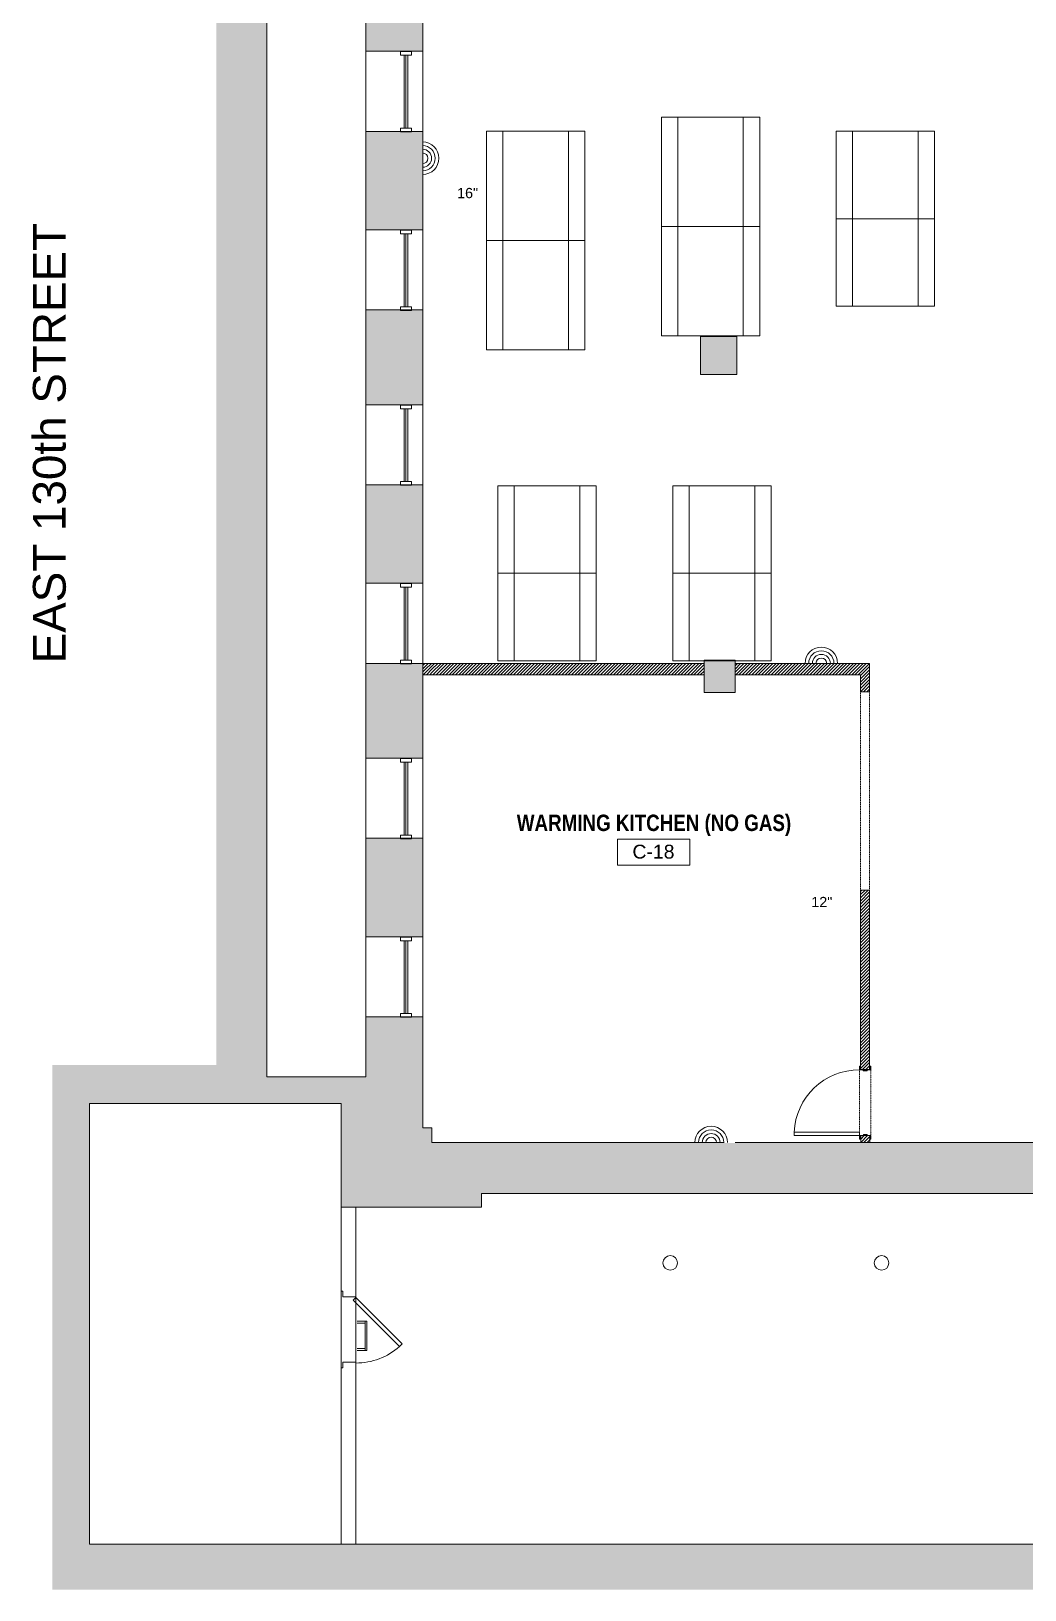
# Model space of a CAD drawing. Header units: inches. Extents: x 891 to 14187, y -1169 to 3232.
# Drawn here: x 891 to 1437, y 1393 to 2248 of the extents above; entities that cross this region are included whole.
import ezdxf

# ---------------------------------------------------------------- set-up
doc = ezdxf.new("R2010")
doc.units = ezdxf.units.IN
doc.header["$MEASUREMENT"] = 0
doc.linetypes.add('IMPORT-IMPORT-HIDDEN2', pattern=[0.1875, 0.125, -0.0625])
for name, color, linetype, lineweight in [('A-ANNO-RM TAG', 7, 'Continuous', 9), ('A-DOOR', 7, 'Continuous', 9), ('A-DOOR-EXG', 7, 'Continuous', 9), ('A-DOOR-HEAD', 7, 'IMPORT-IMPORT-HIDDEN2', 9), ('A-FURN CAFE', 7, 'Continuous', 9), ('A-Hatch', 7, 'Continuous', 9), ('A-HATCH-1HR', 7, 'Continuous', 9), ('A-STAIR-EX_G', 7, 'Continuous', 9), ('A-WALL-INT NEW', 7, 'Continuous', 9), ('A-WALL-PRHT', 7, 'Continuous', 9), ('EX-EXT-CORE', 7, 'Continuous', 9), ('EX-Windows', 7, 'Continuous', 9), ('G-ANNO-TEXT', 7, 'Continuous', 9), ('SPEAKER', 10, 'Continuous', 20)]:
    doc.layers.add(name, color=color, linetype=linetype, lineweight=lineweight)
doc.styles.add('Arial', font='arial.ttf', dxfattribs={"height": 7.623})
doc.styles.add('Arial Narrow_B', font='ARIALNB.TTF', dxfattribs={"height": 9})
doc.styles.add('Arial_3', font='arial.ttf', dxfattribs={"height": 18})
doc.styles.add('Arial_6', font='arial.ttf', dxfattribs={"height": 5.625})

msp = doc.modelspace()

# ---------------------------------------------------------------- hatches: boundary and pattern name
at = {"layer": 'A-Hatch'}
h = msp.add_hatch(color=9, dxfattribs=at)
h.paths.add_polyline_path([(902.98, 1392.82), (1989.97, 1392.82), (1989.97, 1512.82), (1996.97, 1512.82), (1996.97, 1539.9), (1996, 1539.9), (1996, 1644.32), (2009.46, 1644.32), (2009.46, 1668.07), (2006.46, 1668.07), (1997.97, 1676.55), (1997.97, 1680.58), (1997.87, 1680.58), (1997.87, 1684.89), (1989.97, 1684.89), (1989.97, 1680.82), (1952.41, 1680.82), (1952.41, 1656.82), (1958.41, 1656.82), (1958.41, 1633.82), (1984.41, 1633.82), (1982.41, 1561.82), (1952.41, 1561.82), (1952.41, 1496.82), (1960.41, 1496.82), (1960.41, 1426.82), (1759.1, 1426.82), (1758.63, 1426.43), (1758.31, 1426.82), (1618.55, 1426.82), (1618.55, 1417.82), (923.48, 1417.82), (923.48, 1659.82), (1020.74, 1659.82), (1020.74, 2639.14), (992.98, 2639.14), (992.98, 1680.82), (902.98, 1680.82)])
h.paths.add_polyline_path([(3252.83, 1512.82), (3414.94, 1512.82), (3414.94, 1648.82), (3485.94, 1648.82), (3485.94, 1617.82), (3590.94, 1617.82), (3590.94, 1648.82), (3647.76, 1648.82), (3647.76, 2678.99), (3563.76, 2678.99), (3563.76, 2801.87), (3653.76, 2801.87), (3653.76, 2933.87), (3525.76, 2933.87), (3525.76, 2891.87), (3542.76, 2891.87), (3542.76, 2901.87), (3622.76, 2901.87), (3622.76, 2843.87), (3525.76, 2843.87), (3525.76, 2801.87), (3439.74, 2801.87), (3439.74, 2712.4), (3384.94, 2712.4), (3384.94, 2679.34), (3298.58, 2679.32), (3298.58, 2671.34), (3331.58, 2671.34), (3331.58, 2643.73), (3387.6, 2643.73), (3387.6, 2602.12), (3410.69, 2602.12), (3410.69, 2506.12), (3385.6, 2506.12), (3385.6, 2213.73), (3478.36, 2213.73), (3478.36, 2221.26), (3556.25, 2221.26), (3556.25, 2247.26), (3478.36, 2247.26), (3478.36, 2320.26), (3556.25, 2320.26), (3556.25, 2345.26), (3478.36, 2345.26), (3478.36, 2420.26), (3574.37, 2420.26), (3574.37, 2445.26), (3478.36, 2445.26), (3478.36, 2479.57), (3439.74, 2479.57), (3439.74, 2493.26), (3578.02, 2493.26), (3578.02, 2505.26), (3439.74, 2505.26), (3439.74, 2601.26), (3530.8, 2601.26), (3530.8, 2613.26), (3491.98, 2613.26), (3491.98, 2699.77), (3544.98, 2699.77), (3544.98, 2656.26), (3623.39, 2656.26), (3623.36, 2505.26), (3614.02, 2505.26), (3614.02, 2493.26), (3623.36, 2493.26), (3623.2, 2445.26), (3604.37, 2445.26), (3604.37, 2420.26), (3623.36, 2420.26), (3623.36, 2345.26), (3586.25, 2345.26), (3586.25, 2320.26), (3623.36, 2320.26), (3623.36, 2247.26), (3586.25, 2247.26), (3586.25, 2221.26), (3623.36, 2221.26), (3623.36, 2145.26), (3587.2, 2145.51), (3586.28, 2120.04), (3623.36, 2119.26), (3623.36, 2038.66), (3588.24, 2040.57), (3586.25, 2016.68), (3623.36, 2014.66), (3623.36, 1965.26), (3586.93, 1964.56), (3587.07, 1957.11), (3623.36, 1958.25), (3623.36, 1907.41), (3586.97, 1906.63), (3587.07, 1898.63), (3623.36, 1899.41), (3623.36, 1847.41), (3587.7, 1847.41), (3587.79, 1839.41), (3623.36, 1839.41), (3624.09, 1790.91), (3588.39, 1790.68), (3588.49, 1782.18), (3624.22, 1782.41), (3624.9, 1737.92), (3589.04, 1737.24), (3589.14, 1728.74), (3625.03, 1729.42), (3625.85, 1675.41), (3559.85, 1675.41), (3559.85, 1650.41), (3513.85, 1647.41), (3513.85, 1675.41), (3465.85, 1675.41), (3465.85, 1678.32), (3386.6, 1678.32), (3386.6, 1539.9), (3252.83, 1539.9)])
h.paths.add_polyline_path([(3386.6, 1751.32), (3465.5, 1751.32), (3464.85, 1781.41), (3558.94, 1782), (3558.89, 1790.5), (3464.85, 1789.91), (3465.85, 1825.41), (3440.85, 1825.41), (3440.85, 1841.41), (3532.85, 1841.41), (3532.85, 1839.41), (3558.2, 1839.41), (3558.2, 1847.41), (3532.85, 1847.41), (3532.85, 1884.41), (3520.85, 1884.41), (3520.85, 1852.74), (3441.85, 1852.74), (3441.85, 1863.74), (3414.94, 1863.74), (3414.94, 1851.12), (3386.6, 1851.12), (3386.6, 1812.64), (3330.6, 1812.64), (3330.6, 1774.05), (3386.6, 1774.05)])
h.paths.add_polyline_path([(1020.74, 2639.04), (1020.74, 3214.97), (1056.98, 3214.97), (1056.98, 3232.36), (992.98, 3232.36), (992.98, 2639.04)])
for points in [[(1106.33, 2237.09), (1106.33, 2289.09), (1074.98, 2289.09), (1074.98, 2237.09)], [(1092.62, 2139.09), (1106.33, 2139.09), (1106.33, 2193.09), (1074.98, 2193.09), (1074.98, 2139.09)], [(1106.33, 2043.09), (1106.33, 2095.09), (1074.98, 2095.09), (1074.98, 2043.09)], [(1278.65, 2059.6), (1278.65, 2080.6), (1258.65, 2080.6), (1258.65, 2059.6)], [(1106.33, 1945.09), (1106.33, 1999.09), (1074.98, 1999.09), (1074.98, 1945.09)], [(1074.98, 1849.09), (1106.33, 1849.09), (1106.33, 1901.09), (1074.98, 1901.09), (1074.98, 1895.1)], [(1277.66, 1885.32), (1277.66, 1903.15), (1260.66, 1903.15), (1260.66, 1885.32)], [(1106.33, 1751.09), (1106.33, 1805.09), (1074.98, 1805.09), (1074.98, 1751.09)]]:
    msp.add_hatch(color=9, dxfattribs=at).paths.add_polyline_path(points)
h = msp.add_hatch(color=9, dxfattribs=at)
h.paths.add_polyline_path([(1654.05, 1602.12), (1654.05, 1648.12), (1680.05, 1648.12), (1680.05, 1656.62), (1708.98, 1656.62), (1708.98, 1668.62), (1713.17, 1668.62), (1713.17, 1680.62), (1680.05, 1680.62), (1680.05, 1684.62), (1610.05, 1684.62), (1610.05, 1638.12), (1579.05, 1638.12), (1579.05, 1602.12)])
h.paths.add_polyline_path([(1138.48, 1602.62), (1138.48, 1610.12), (1480.05, 1610.12), (1480.05, 1638.12), (1477.66, 1638.12), (1477.66, 1646.12), (1454.66, 1646.12), (1454.66, 1638.12), (1111.33, 1638.12), (1111.33, 1646.12), (1106.33, 1646.12), (1106.33, 1707.09), (1074.98, 1707.09), (1074.98, 1674.17), (1020.74, 1674.17), (1020.74, 1659.62), (1061.48, 1659.62), (1061.48, 1602.62)])

# ---------------------------------------------------------------- linework, layer by layer
at = {"layer": 'A-ANNO-RM TAG', "color": 8, "flags": 128}
msp.add_lwpolyline([(1213.11, 1804.86), (1252.79, 1804.86), (1252.79, 1790.64), (1213.11, 1790.64)], close=True, dxfattribs=at)
at = {"layer": 'A-DOOR', "color": 8, "flags": 128}
for points in [[(1352.16, 1680.23), (1352.16, 1678.23), (1350.17, 1678.23), (1350.17, 1677.73), (1348.02, 1677.73), (1348.02, 1678.23), (1346.04, 1678.23), (1346.04, 1680.23), (1346.54, 1680.23), (1346.54, 1680.1), (1346.16, 1680.1), (1346.16, 1678.35), (1348.15, 1678.35), (1348.15, 1677.85), (1350.05, 1677.85), (1350.05, 1678.35), (1352.04, 1678.35), (1352.04, 1680.1), (1351.54, 1680.1), (1351.54, 1680.23)], [(1310.08, 1643.98), (1310.08, 1642.23), (1346.04, 1642.23), (1346.04, 1643.98)], [(1352.16, 1640.23), (1352.16, 1642.23), (1350.11, 1642.23), (1350.11, 1642.73), (1348.09, 1642.73), (1348.09, 1642.23), (1346.04, 1642.23), (1346.04, 1640.23), (1346.54, 1640.23), (1346.54, 1640.35), (1346.16, 1640.35), (1346.16, 1642.1), (1348.21, 1642.1), (1348.21, 1642.6), (1349.99, 1642.6), (1349.99, 1642.1), (1352.04, 1642.1), (1352.04, 1640.35), (1351.54, 1640.35), (1351.54, 1640.23)]]:
    msp.add_lwpolyline(points, close=True, dxfattribs=at)
at = {"layer": 'A-DOOR', "color": 8}
msp.add_arc((1345.8, 1642.48), 35.74, 89.61475, 177.60518, dxfattribs=at)
at = {"layer": 'A-DOOR-EXG', "color": 8, "flags": 128}
msp.add_lwpolyline([(1069.56, 1553.28), (1095.02, 1527.83), (1093.6, 1526.41), (1068.15, 1551.87)], close=True, dxfattribs=at)
at = {"layer": 'A-DOOR-EXG', "color": 8}
msp.add_arc((1069.48, 1553.71), 36.43, 270.12377, 311.46533, dxfattribs=at)
at = {"layer": 'A-DOOR-HEAD', "color": 8}
for p, q in [((1345.94, 1678.23), (1352.16, 1678.23)), ((1345.94, 1642.23), (1345.94, 1678.23)), ((1352.16, 1678.23), (1352.16, 1642.23)), ((1352.16, 1642.23), (1345.94, 1642.23))]:
    msp.add_line(p, q, dxfattribs=at)
at = {"layer": 'A-FURN CAFE', "color": 8}
for p, q in [((1246.23, 2201.04), (1246.23, 2081.04)), ((1282.23, 2201.04), (1282.23, 2081.04)), ((1150.23, 2193.36), (1150.23, 2073.36)), ((1186.23, 2193.36), (1186.23, 2073.36)), ((1342.23, 2193.36), (1342.23, 2097.36)), ((1378.23, 2193.36), (1378.23, 2097.36)), ((1291.23, 2141.04), (1237.23, 2141.04)), ((1387.23, 2145.36), (1333.23, 2145.36)), ((1195.23, 2133.36), (1141.23, 2133.36)), ((1156.55, 1998.78), (1156.55, 1902.78)), ((1192.55, 1998.78), (1192.55, 1902.78)), ((1252.55, 1998.78), (1252.55, 1902.78)), ((1288.55, 1998.78), (1288.55, 1902.78)), ((1201.55, 1950.78), (1147.55, 1950.78)), ((1297.55, 1950.78), (1243.55, 1950.78))]:
    msp.add_line(p, q, dxfattribs=at)
at = {"layer": 'A-FURN CAFE', "color": 8, "flags": 128}
for points in [[(1237.23, 2081.04), (1237.23, 2201.04), (1291.23, 2201.04), (1291.23, 2081.04)], [(1141.23, 2073.36), (1141.23, 2193.36), (1195.23, 2193.36), (1195.23, 2073.36)], [(1333.23, 2097.36), (1333.23, 2193.36), (1387.23, 2193.36), (1387.23, 2097.36)], [(1147.55, 1902.78), (1147.55, 1998.78), (1201.55, 1998.78), (1201.55, 1902.78)], [(1243.55, 1902.78), (1243.55, 1998.78), (1297.55, 1998.78), (1297.55, 1902.78)]]:
    msp.add_lwpolyline(points, close=True, dxfattribs=at)
at = {"layer": 'A-HATCH-1HR', "color": 8}
for p, q in [((1106.33, 1900.13), (1107.51, 1901.31)), ((1106.33, 1898.36), (1109.28, 1901.31)), ((1107.86, 1898.13), (1111.05, 1901.31)), ((1109.63, 1898.13), (1112.82, 1901.31)), ((1111.33, 1898.06), (1114.58, 1901.31)), ((1111.33, 1896.29), (1116.35, 1901.31)), ((1111.9, 1895.1), (1118.12, 1901.31)), ((1113.67, 1895.1), (1119.89, 1901.31)), ((1115.44, 1895.1), (1121.65, 1901.31)), ((1117.21, 1895.1), (1123.42, 1901.31)), ((1118.98, 1895.1), (1125.19, 1901.31)), ((1120.74, 1895.1), (1126.96, 1901.31)), ((1122.51, 1895.1), (1128.73, 1901.31)), ((1124.28, 1895.1), (1130.49, 1901.31)), ((1126.05, 1895.1), (1132.26, 1901.31)), ((1127.81, 1895.1), (1134.03, 1901.31)), ((1129.58, 1895.1), (1135.8, 1901.31)), ((1131.35, 1895.1), (1137.56, 1901.31)), ((1133.12, 1895.1), (1139.33, 1901.31)), ((1134.89, 1895.1), (1141.1, 1901.31)), ((1136.65, 1895.1), (1142.87, 1901.31)), ((1138.42, 1895.1), (1144.63, 1901.31)), ((1140.19, 1895.1), (1146.4, 1901.31)), ((1141.96, 1895.1), (1148.17, 1901.31)), ((1143.72, 1895.1), (1149.94, 1901.31)), ((1145.49, 1895.1), (1151.71, 1901.31)), ((1147.26, 1895.1), (1153.47, 1901.31)), ((1149.03, 1895.1), (1155.24, 1901.31)), ((1150.8, 1895.1), (1157.01, 1901.31)), ((1152.56, 1895.1), (1158.78, 1901.31)), ((1154.33, 1895.1), (1160.54, 1901.31)), ((1156.1, 1895.1), (1162.31, 1901.31)), ((1157.87, 1895.1), (1164.08, 1901.31)), ((1159.63, 1895.1), (1165.85, 1901.31)), ((1161.4, 1895.1), (1167.62, 1901.31)), ((1163.17, 1895.1), (1169.38, 1901.31)), ((1164.94, 1895.1), (1171.15, 1901.31)), ((1166.7, 1895.1), (1172.92, 1901.31)), ((1168.47, 1895.1), (1174.69, 1901.31)), ((1170.24, 1895.1), (1176.45, 1901.31)), ((1172.01, 1895.1), (1178.22, 1901.31)), ((1173.78, 1895.1), (1179.99, 1901.31)), ((1175.54, 1895.1), (1181.76, 1901.31)), ((1177.31, 1895.1), (1183.53, 1901.31)), ((1179.08, 1895.1), (1185.29, 1901.31)), ((1180.85, 1895.1), (1187.06, 1901.31)), ((1182.61, 1895.1), (1188.83, 1901.31)), ((1184.38, 1895.1), (1190.6, 1901.31)), ((1186.15, 1895.1), (1192.36, 1901.31)), ((1187.92, 1895.1), (1194.13, 1901.31)), ((1189.69, 1895.1), (1195.9, 1901.31)), ((1191.45, 1895.1), (1197.67, 1901.31)), ((1193.22, 1895.1), (1199.44, 1901.31)), ((1194.99, 1895.1), (1201.2, 1901.31)), ((1196.76, 1895.1), (1202.97, 1901.31)), ((1198.52, 1895.1), (1204.74, 1901.31)), ((1200.29, 1895.1), (1206.51, 1901.31)), ((1202.06, 1895.1), (1208.27, 1901.31)), ((1203.83, 1895.1), (1210.04, 1901.31)), ((1205.6, 1895.1), (1211.81, 1901.31)), ((1207.36, 1895.1), (1213.58, 1901.31)), ((1209.13, 1895.1), (1215.35, 1901.31)), ((1210.9, 1895.1), (1217.11, 1901.31)), ((1212.67, 1895.1), (1218.88, 1901.31)), ((1214.43, 1895.1), (1220.65, 1901.31)), ((1216.2, 1895.1), (1222.42, 1901.31)), ((1217.97, 1895.1), (1224.18, 1901.31)), ((1219.74, 1895.1), (1225.95, 1901.31)), ((1221.51, 1895.1), (1227.72, 1901.31)), ((1223.27, 1895.1), (1229.49, 1901.31)), ((1225.04, 1895.1), (1231.26, 1901.31)), ((1226.81, 1895.1), (1233.02, 1901.31)), ((1228.58, 1895.1), (1234.79, 1901.31)), ((1230.34, 1895.1), (1236.56, 1901.31)), ((1232.11, 1895.1), (1238.33, 1901.31)), ((1233.88, 1895.1), (1240.09, 1901.31)), ((1235.65, 1895.1), (1241.86, 1901.31)), ((1237.42, 1895.1), (1243.63, 1901.31)), ((1239.18, 1895.1), (1245.4, 1901.31)), ((1240.95, 1895.1), (1247.17, 1901.31)), ((1242.72, 1895.1), (1248.93, 1901.31)), ((1244.49, 1895.1), (1250.7, 1901.31)), ((1246.25, 1895.1), (1252.47, 1901.31)), ((1248.02, 1895.1), (1254.24, 1901.31)), ((1249.79, 1895.1), (1256, 1901.31)), ((1251.56, 1895.1), (1257.77, 1901.31)), ((1253.33, 1895.1), (1259.54, 1901.31)), ((1255.09, 1895.1), (1260.66, 1900.67)), ((1277.66, 1899.99), (1278.99, 1901.31)), ((1277.66, 1898.22), (1280.75, 1901.31)), ((1277.66, 1896.46), (1282.52, 1901.31)), ((1278.07, 1895.1), (1284.29, 1901.31)), ((1279.84, 1895.1), (1286.06, 1901.31)), ((1281.61, 1895.1), (1287.82, 1901.31)), ((1283.38, 1895.1), (1289.59, 1901.31)), ((1285.15, 1895.1), (1291.36, 1901.31)), ((1286.91, 1895.1), (1293.13, 1901.31)), ((1288.68, 1895.1), (1294.9, 1901.31)), ((1290.45, 1895.1), (1296.66, 1901.31)), ((1292.22, 1895.1), (1298.43, 1901.31)), ((1293.98, 1895.1), (1300.2, 1901.31)), ((1295.75, 1895.1), (1301.97, 1901.31)), ((1297.52, 1895.1), (1303.73, 1901.31)), ((1299.29, 1895.1), (1305.5, 1901.31)), ((1301.06, 1895.1), (1307.27, 1901.31)), ((1302.82, 1895.1), (1309.04, 1901.31)), ((1304.59, 1895.1), (1310.81, 1901.31)), ((1306.36, 1895.1), (1312.57, 1901.31)), ((1308.13, 1895.1), (1314.34, 1901.31)), ((1309.89, 1895.1), (1316.11, 1901.31)), ((1311.66, 1895.1), (1317.88, 1901.31)), ((1313.43, 1895.1), (1319.64, 1901.31)), ((1315.2, 1895.1), (1321.41, 1901.31)), ((1316.97, 1895.1), (1323.18, 1901.31)), ((1318.73, 1895.1), (1324.95, 1901.31)), ((1320.5, 1895.1), (1326.71, 1901.31)), ((1322.27, 1895.1), (1328.48, 1901.31)), ((1324.04, 1895.1), (1330.25, 1901.31)), ((1325.8, 1895.1), (1332.02, 1901.31)), ((1327.57, 1895.1), (1333.79, 1901.31)), ((1329.34, 1895.1), (1335.55, 1901.31)), ((1331.11, 1895.1), (1337.32, 1901.31)), ((1332.88, 1895.1), (1339.09, 1901.31)), ((1334.64, 1895.1), (1340.86, 1901.31)), ((1336.41, 1895.1), (1342.62, 1901.31)), ((1338.18, 1895.1), (1344.39, 1901.31)), ((1339.95, 1895.1), (1346.16, 1901.31)), ((1341.71, 1895.1), (1347.93, 1901.31)), ((1343.48, 1895.1), (1349.7, 1901.31)), ((1345.25, 1895.1), (1351.46, 1901.31)), ((1346.53, 1894.61), (1351.54, 1899.62)), ((1106.33, 1896.59), (1107.86, 1898.13)), ((1106.6, 1895.1), (1109.63, 1898.13)), ((1108.37, 1895.1), (1111.33, 1898.06)), ((1110.14, 1895.1), (1111.33, 1896.29)), ((1256.86, 1895.1), (1260.66, 1898.9)), ((1258.63, 1895.1), (1260.66, 1897.13)), ((1260.4, 1895.1), (1260.66, 1895.37)), ((1346.53, 1892.85), (1351.54, 1897.85)), ((1346.53, 1891.08), (1351.54, 1896.08)), ((1346.53, 1889.31), (1351.54, 1894.32)), ((1346.53, 1887.54), (1351.54, 1892.55)), ((1346.53, 1885.77), (1351.54, 1890.78)), ((1348.2, 1885.67), (1351.54, 1889.01)), ((1349.96, 1885.67), (1351.54, 1887.25)), ((1346.53, 1776.17), (1347.24, 1776.89)), ((1346.53, 1774.4), (1349.01, 1776.89)), ((1346.53, 1772.64), (1350.78, 1776.89)), ((1346.53, 1770.87), (1351.53, 1775.87)), ((1346.53, 1769.1), (1351.53, 1774.1)), ((1346.53, 1767.33), (1351.53, 1772.33)), ((1346.53, 1765.57), (1351.53, 1770.57)), ((1346.53, 1763.8), (1351.53, 1768.8)), ((1346.53, 1762.03), (1351.53, 1767.03)), ((1346.53, 1760.26), (1351.53, 1765.26)), ((1346.53, 1758.49), (1351.53, 1763.49)), ((1346.53, 1756.73), (1351.53, 1761.73)), ((1346.53, 1754.96), (1351.53, 1759.96)), ((1346.53, 1753.19), (1351.53, 1758.19)), ((1346.53, 1751.42), (1351.53, 1756.42)), ((1346.53, 1749.66), (1351.53, 1754.66)), ((1346.53, 1747.89), (1351.53, 1752.89)), ((1346.53, 1746.12), (1351.53, 1751.12)), ((1346.53, 1744.35), (1351.53, 1749.35)), ((1346.53, 1742.59), (1351.53, 1747.59)), ((1346.53, 1740.82), (1351.53, 1745.82)), ((1346.53, 1739.05), (1351.53, 1744.05)), ((1346.53, 1737.28), (1351.53, 1742.28)), ((1346.53, 1735.51), (1351.53, 1740.51)), ((1346.53, 1733.75), (1351.53, 1738.75)), ((1346.53, 1731.98), (1351.53, 1736.98)), ((1346.53, 1730.21), (1351.53, 1735.21)), ((1346.53, 1728.44), (1351.53, 1733.44)), ((1346.53, 1726.68), (1351.53, 1731.68)), ((1346.53, 1724.91), (1351.53, 1729.91)), ((1346.53, 1723.14), (1351.53, 1728.14)), ((1346.53, 1721.37), (1351.53, 1726.37)), ((1346.53, 1719.6), (1351.53, 1724.6)), ((1346.53, 1717.84), (1351.53, 1722.84)), ((1346.53, 1716.07), (1351.53, 1721.07)), ((1346.53, 1714.3), (1351.53, 1719.3)), ((1346.53, 1712.53), (1351.53, 1717.53)), ((1346.53, 1710.77), (1351.53, 1715.77)), ((1346.53, 1709), (1351.53, 1714)), ((1346.53, 1707.23), (1351.53, 1712.23)), ((1346.53, 1705.46), (1351.53, 1710.46)), ((1346.53, 1703.69), (1351.53, 1708.69)), ((1346.53, 1701.93), (1351.53, 1706.93)), ((1346.53, 1700.16), (1351.53, 1705.16)), ((1346.53, 1698.39), (1351.53, 1703.39)), ((1346.53, 1696.62), (1351.53, 1701.62)), ((1346.53, 1694.86), (1351.53, 1699.86)), ((1346.53, 1693.09), (1351.53, 1698.09)), ((1346.53, 1691.32), (1351.53, 1696.32)), ((1346.53, 1689.55), (1351.53, 1694.55)), ((1346.53, 1687.78), (1351.53, 1692.78)), ((1346.53, 1686.02), (1351.53, 1691.02)), ((1346.53, 1684.25), (1351.53, 1689.25)), ((1346.53, 1682.48), (1351.53, 1687.48)), ((1346.53, 1680.71), (1351.53, 1685.71)), ((1346.53, 1678.95), (1351.53, 1683.95)), ((1347.7, 1678.35), (1351.53, 1682.18)), ((1349.47, 1678.35), (1351.53, 1680.41)), ((1351.24, 1678.35), (1351.53, 1678.64)), ((1346.66, 1641.95), (1346.81, 1642.1)), ((1346.66, 1640.18), (1348.58, 1642.1)), ((1346.66, 1638.41), (1350.34, 1642.1)), ((1348.33, 1638.32), (1351.62, 1641.61)), ((1350.1, 1638.32), (1351.66, 1639.88))]:
    msp.add_line(p, q, dxfattribs=at)
at = {"layer": 'A-STAIR-EX_G', "color": 8}
for p, q in [((1070.28, 1540.24), (1075.64, 1540.24)), ((1075.64, 1540.24), (1070.28, 1540.24)), ((1074.64, 1540.24), (1074.64, 1524.24)), ((1074.64, 1524.24), (1074.64, 1540.24)), ((1075.64, 1540.24), (1075.64, 1524.24)), ((1075.64, 1524.24), (1075.64, 1540.24)), ((1070.28, 1539.24), (1074.64, 1539.24)), ((1074.64, 1539.24), (1070.28, 1539.24)), ((1074.64, 1525.24), (1070.28, 1525.24)), ((1070.28, 1525.24), (1074.64, 1525.24)), ((1075.64, 1524.24), (1070.28, 1524.24)), ((1070.28, 1524.24), (1075.64, 1524.24))]:
    msp.add_line(p, q, dxfattribs=at)
at = {"layer": 'A-WALL-INT NEW', "color": 135, "lineweight": 20}
for p, q in [((1106.33, 1901.31), (1260.66, 1901.31)), ((1277.66, 1901.31), (1351.54, 1901.31)), ((1351.53, 1901.31), (1351.53, 1885.67)), ((1260.66, 1895.1), (1106.33, 1895.1)), ((1277.66, 1895.1), (1346.53, 1895.1)), ((1346.53, 1895.1), (1346.53, 1885.67)), ((1346.66, 1638.32), (1346.66, 1642.1)), ((1351.66, 1638.32), (1351.66, 1642.1))]:
    msp.add_line(p, q, dxfattribs=at)
at = {"layer": 'A-WALL-INT NEW', "color": 8}
for p, q in [((1346.53, 1885.67), (1351.53, 1885.67)), ((1351.53, 1776.89), (1346.53, 1776.89)), ((1346.53, 1776.89), (1346.53, 1758.79)), ((1351.53, 1678.35), (1351.53, 1776.89)), ((1346.53, 1758.79), (1346.53, 1757.63)), ((1346.53, 1757.63), (1346.53, 1678.35)), ((1346.53, 1678.35), (1351.53, 1678.35)), ((1346.66, 1642.1), (1351.66, 1642.1)), ((1346.66, 1638.32), (1346.66, 1642.1)), ((1351.66, 1638.32), (1346.66, 1638.32)), ((1351.66, 1642.1), (1351.66, 1638.32))]:
    msp.add_line(p, q, dxfattribs=at)
at = {"layer": 'A-WALL-PRHT', "color": 8, "linetype": 'IMPORT-IMPORT-HIDDEN2'}
for p, q in [((1351.53, 1885.67), (1346.53, 1885.67)), ((1346.53, 1885.67), (1346.53, 1776.89)), ((1351.53, 1776.89), (1351.53, 1885.67)), ((1346.53, 1776.89), (1351.53, 1776.89))]:
    msp.add_line(p, q, dxfattribs=at)
at = {"layer": 'EX-EXT-CORE', "color": 8}
for p, q in [((1020.74, 2636.67), (1020.74, 1674.37)), ((1074.98, 2237.29), (1074.98, 2289.29)), ((1106.33, 2237.29), (1106.33, 2289.29)), ((1074.98, 2193.29), (1074.98, 2237.29)), ((1106.33, 2237.29), (1074.98, 2237.29)), ((1106.33, 2193.29), (1106.33, 2237.29)), ((1074.98, 2139.29), (1074.98, 2193.29)), ((1074.98, 2193.29), (1106.33, 2193.29)), ((1106.33, 2155.13), (1106.33, 2193.29)), ((1106.33, 2153.52), (1106.33, 2155.13)), ((1106.33, 2152.86), (1106.33, 2153.52)), ((1106.33, 2151.25), (1106.33, 2152.86)), ((1106.33, 2139.29), (1106.33, 2151.25)), ((1074.98, 2095.29), (1074.98, 2139.29)), ((1106.33, 2139.29), (1074.98, 2139.29)), ((1106.33, 2095.29), (1106.33, 2139.29)), ((1074.98, 2043.29), (1074.98, 2095.29)), ((1074.98, 2095.29), (1106.33, 2095.29)), ((1106.33, 2043.29), (1106.33, 2095.29)), ((1258.65, 2080.8), (1258.65, 2059.8)), ((1278.65, 2080.8), (1258.65, 2080.8)), ((1278.65, 2059.8), (1278.65, 2080.8)), ((1258.65, 2059.8), (1278.65, 2059.8)), ((1074.98, 1999.29), (1074.98, 2043.29)), ((1074.98, 2043.29), (1106.33, 2043.29)), ((1106.33, 2043.29), (1106.33, 1999.29)), ((1106.33, 1999.29), (1074.98, 1999.29)), ((1074.98, 1945.29), (1074.98, 1999.29)), ((1106.33, 1945.29), (1106.33, 1999.29)), ((1106.33, 1945.29), (1074.98, 1945.29)), ((1074.98, 1901.29), (1074.98, 1945.29)), ((1106.33, 1901.29), (1106.33, 1945.29)), ((1106.33, 1901.29), (1074.98, 1901.29)), ((1074.98, 1849.29), (1074.98, 1901.29)), ((1106.33, 1880.32), (1106.33, 1901.29)), ((1277.66, 1903.15), (1260.66, 1903.15)), ((1260.66, 1903.15), (1260.66, 1885.32)), ((1277.66, 1885.32), (1277.66, 1903.15)), ((1260.66, 1885.32), (1277.66, 1885.32)), ((1106.33, 1849.29), (1106.33, 1880.32)), ((1074.98, 1805.29), (1074.98, 1849.29)), ((1074.98, 1849.29), (1106.33, 1849.29)), ((1106.33, 1849.29), (1106.33, 1805.29)), ((1106.33, 1805.29), (1074.98, 1805.29)), ((1074.98, 1751.29), (1074.98, 1805.29)), ((1106.33, 1805.29), (1106.33, 1751.29)), ((1074.98, 1707.29), (1074.98, 1751.29)), ((1106.33, 1751.29), (1074.98, 1751.29)), ((1106.33, 1707.29), (1106.33, 1751.29)), ((1074.98, 1674.37), (1074.98, 1707.29)), ((1074.98, 1707.29), (1106.33, 1707.29)), ((1106.33, 1707.29), (1106.33, 1646.32)), ((1020.74, 1674.37), (1074.98, 1674.37)), ((923.48, 1417.82), (923.48, 1659.82)), ((923.48, 1659.82), (1061.48, 1659.82)), ((1061.48, 1659.82), (923.48, 1659.82)), ((923.48, 1659.82), (923.48, 1417.82)), ((1061.48, 1659.82), (1061.48, 1602.82)), ((1061.48, 1556.71), (1061.48, 1659.82)), ((1106.33, 1646.32), (1111.33, 1646.32)), ((1111.33, 1646.32), (1111.33, 1638.32)), ((1111.33, 1638.32), (1271.66, 1638.32)), ((1277.66, 1638.32), (1454.66, 1638.32)), ((1138.48, 1602.82), (1138.48, 1610.32)), ((1138.48, 1610.32), (1480.05, 1610.32)), ((1480.05, 1610.32), (1138.48, 1610.32)), ((1138.48, 1610.32), (1138.48, 1602.82)), ((1061.48, 1602.82), (1138.48, 1602.82)), ((1138.48, 1602.82), (1061.48, 1602.82)), ((1069.48, 1553.71), (1069.48, 1602.82)), ((1061.48, 1556.71), (1061.48, 1514.71)), ((1062.48, 1556.71), (1061.48, 1556.71)), ((1062.48, 1553.71), (1062.48, 1556.71)), ((1069.48, 1553.71), (1062.48, 1553.71)), ((1069.48, 1517.71), (1069.48, 1553.71)), ((1061.48, 1514.71), (1062.48, 1514.71)), ((1061.48, 1417.82), (1061.48, 1514.71)), ((1062.48, 1514.71), (1062.48, 1517.71)), ((1062.48, 1517.71), (1069.48, 1517.71)), ((1069.48, 1517.71), (1069.48, 1417.82)), ((1618.55, 1417.82), (923.48, 1417.82)), ((923.48, 1417.82), (1061.48, 1417.82)), ((1069.48, 1417.82), (1618.55, 1417.82))]:
    msp.add_line(p, q, dxfattribs=at)
for centre in [(1242.11, 1572.26), (1358.11, 1572.26)]:
    msp.add_circle(centre, 4, dxfattribs=at)
at = {"layer": 'EX-Windows', "color": 8}
for p, q in [((1094.05, 2235.09), (1094.05, 2237.09)), ((1094.05, 2237.09), (1100.05, 2237.09)), ((1100.05, 2235.09), (1094.05, 2235.09)), ((1096.05, 2235.09), (1096.05, 2195.09)), ((1097.05, 2235.09), (1097.05, 2195.09)), ((1098.05, 2235.09), (1098.05, 2195.09)), ((1100.05, 2237.09), (1100.05, 2235.09)), ((1094.05, 2193.09), (1094.05, 2195.09)), ((1094.05, 2195.09), (1100.05, 2195.09)), ((1100.05, 2193.09), (1094.05, 2193.09)), ((1100.05, 2195.09), (1100.05, 2193.09)), ((1094.05, 2137.09), (1094.05, 2139.09)), ((1094.05, 2139.09), (1100.05, 2139.09)), ((1100.05, 2139.09), (1100.05, 2137.09)), ((1100.05, 2137.09), (1094.05, 2137.09)), ((1096.05, 2137.09), (1096.05, 2097.09)), ((1097.05, 2137.09), (1097.05, 2097.09)), ((1098.05, 2137.09), (1098.05, 2097.09)), ((1094.05, 2095.09), (1094.05, 2097.09)), ((1094.05, 2097.09), (1100.05, 2097.09)), ((1100.05, 2097.09), (1100.05, 2095.09)), ((1100.05, 2095.09), (1094.05, 2095.09)), ((1094.05, 2041.09), (1094.05, 2043.09)), ((1094.05, 2043.09), (1100.05, 2043.09)), ((1100.05, 2041.09), (1094.05, 2041.09)), ((1096.05, 2041.09), (1096.05, 2001.09)), ((1097.05, 2041.09), (1097.05, 2001.09)), ((1098.05, 2041.09), (1098.05, 2001.09)), ((1100.05, 2043.09), (1100.05, 2041.09)), ((1094.05, 1999.09), (1094.05, 2001.09)), ((1094.05, 2001.09), (1100.05, 2001.09)), ((1100.05, 1999.09), (1094.05, 1999.09)), ((1100.05, 2001.09), (1100.05, 1999.09)), ((1094.05, 1943.09), (1094.05, 1945.09)), ((1094.05, 1945.09), (1100.05, 1945.09)), ((1100.05, 1943.09), (1094.05, 1943.09)), ((1096.05, 1943.09), (1096.05, 1903.09)), ((1097.05, 1943.09), (1097.05, 1903.09)), ((1098.05, 1943.09), (1098.05, 1903.09)), ((1100.05, 1945.09), (1100.05, 1943.09)), ((1094.05, 1901.09), (1094.05, 1903.09)), ((1094.05, 1903.09), (1100.05, 1903.09)), ((1100.05, 1901.09), (1094.05, 1901.09)), ((1100.05, 1903.09), (1100.05, 1901.09)), ((1094.05, 1847.09), (1094.05, 1849.09)), ((1094.05, 1849.09), (1100.05, 1849.09)), ((1100.05, 1849.09), (1100.05, 1847.09)), ((1100.05, 1847.09), (1094.05, 1847.09)), ((1096.05, 1847.09), (1096.05, 1807.09)), ((1097.05, 1847.09), (1097.05, 1807.09)), ((1098.05, 1847.09), (1098.05, 1807.09)), ((1094.05, 1805.09), (1094.05, 1807.09)), ((1094.05, 1807.09), (1100.05, 1807.09)), ((1100.05, 1805.09), (1094.05, 1805.09)), ((1100.05, 1807.09), (1100.05, 1805.09)), ((1094.05, 1749.09), (1094.05, 1751.09)), ((1094.05, 1751.09), (1100.05, 1751.09)), ((1100.05, 1749.09), (1094.05, 1749.09)), ((1096.05, 1749.09), (1096.05, 1709.09)), ((1097.05, 1749.09), (1097.05, 1709.09)), ((1098.05, 1749.09), (1098.05, 1709.09)), ((1100.05, 1751.09), (1100.05, 1749.09)), ((1094.05, 1707.09), (1094.05, 1709.09)), ((1094.05, 1709.09), (1100.05, 1709.09)), ((1100.05, 1707.09), (1094.05, 1707.09)), ((1100.05, 1709.09), (1100.05, 1707.09))]:
    msp.add_line(p, q, dxfattribs=at)
at = {"layer": 'SPEAKER', "color": 3}
for centre, radius, start, end in [((1106.19, 2178.56), 8.94, 270, 90), ((1106.19, 2178.56), 6.94, 270, 90), ((1106.19, 2178.56), 4.94, 270, 90), ((1106.19, 2178.56), 2.93, 270, 90), ((1325.04, 1901.31), 8.94, 0, 180), ((1325.04, 1901.31), 6.94, 0, 180), ((1325.04, 1901.31), 4.94, 0, 180), ((1325.04, 1901.31), 2.93, 0, 180), ((1264.58, 1638.32), 8.94, 0, 180), ((1264.58, 1638.32), 6.94, 0, 180), ((1264.58, 1638.32), 4.94, 0, 180), ((1264.58, 1638.32), 2.93, 0, 180)]:
    msp.add_arc(centre, radius, start, end, dxfattribs=at)

# ---------------------------------------------------------------- texts
at = {"layer": 'A-ANNO-RM TAG'}
for s, height, style, p in [('WARMING KITCHEN (NO GAS)', 9, 'Arial Narrow_B', (1157.9, 1809.3)), ('C-18', 7.623, 'Arial', (1221.37, 1794.17))]:
    msp.add_text(s, height=height, dxfattribs=dict(at, style=style)).set_placement(p)
at = {"layer": 'G-ANNO-TEXT', "style": 'Arial_6'}
for s, p in [('16"', (1125.15, 2156.65)), ('12"', (1319.53, 1767.52))]:
    msp.add_text(s, height=5.625, dxfattribs=at).set_placement(p)
at = {"layer": 'G-ANNO-TEXT', "style": 'Arial_3'}
msp.add_text('EAST 130th STREET', height=18, rotation=90, dxfattribs=at).set_placement((910.35, 1901.31))

doc.saveas('drawing.dxf')
